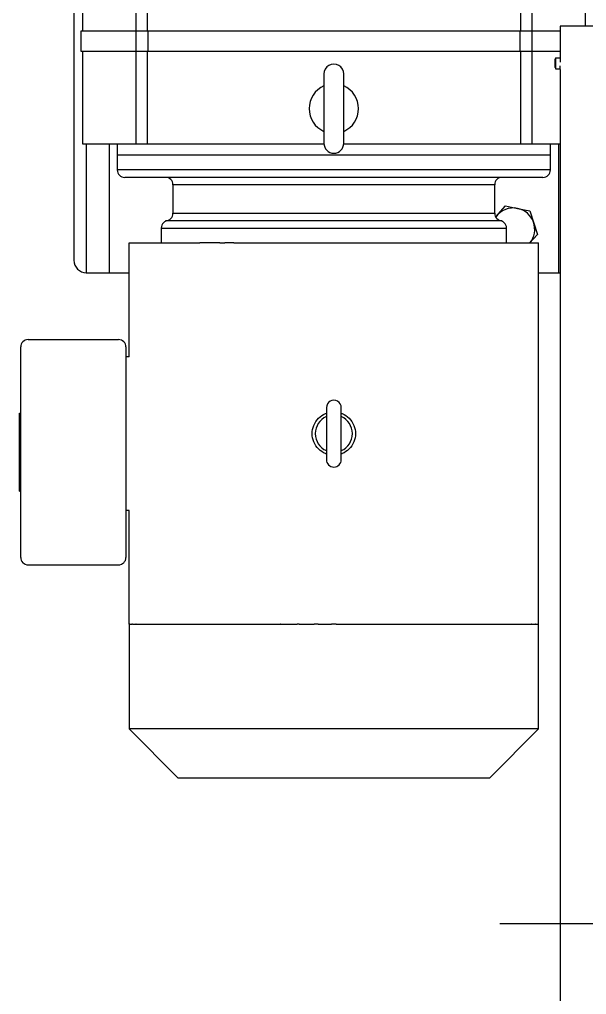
# Model space of a CAD drawing. Extents: x -681219 to -550379, y -242630 to -158199.
# Drawn here: x -603906 to -603448, y -229539 to -228752 of the extents above; entities that cross this region are included whole.
import ezdxf
from ezdxf.lldxf.tags import DXFTag

# ---------------------------------------------------------------- set-up
doc = ezdxf.new("R2010")
doc.units = 0
doc.header["$LTSCALE"] = 1000
doc.layers.get('0').update_dxf_attribs({"linetype": 'CONTINUOUS'})
doc.layers.add('center', color=253, linetype='CENTER2')
tags = doc.linetypes.add('CENTER2', pattern=[28.575, 19.05, -3.175, 3.175, -3.175]).pattern_tags.tags
tags[10:11] = [DXFTag(74, 4), DXFTag(75, 0), DXFTag(340, '0'), DXFTag(46, 0.0), DXFTag(50, 0.0), DXFTag(44, 0.0), DXFTag(45, 0.0)]
tags[8:9] = [DXFTag(74, 4), DXFTag(75, 0), DXFTag(340, '0'), DXFTag(46, 0.0), DXFTag(50, 0.0), DXFTag(44, 0.0), DXFTag(45, 0.0)]
tags[6:7] = [DXFTag(74, 4), DXFTag(75, 0), DXFTag(340, '0'), DXFTag(46, 0.0), DXFTag(50, 0.0), DXFTag(44, 0.0), DXFTag(45, 0.0)]
tags[4:5] = [DXFTag(74, 4), DXFTag(75, 0), DXFTag(340, '0'), DXFTag(46, 0.0), DXFTag(50, 0.0), DXFTag(44, 0.0), DXFTag(45, 0.0)]

# ---------------------------------------------------------------- blocks, each defined once
blk = doc.blocks.new('CYPJ15001B0001XY_A_CYPJ1000_V_1')
at = {"color": 0, "linetype": 'ByBlock', "lineweight": -2}
for p, q in [((296, 1343), (466, 1343)), ((349.45, 1344), (349.45, 1343)), ((349.45, 1344), (358.97, 1344)), ((358.97, 1344), (358.97, 1343)), ((358.97, 1344), (403.03, 1344)), ((403.03, 1344), (412.55, 1344)), ((403.03, 1344), (403.03, 1343)), ((412.55, 1344), (412.55, 1343)), ((290, 1337), (290, 1264)), ((472, 1337), (472, 1264)), ((956, 1300), (536, 1300)), ((630, 1293), (630, 1250)), ((705, 1293), (630, 1293)), ((721, 1294.5), (705, 1294.5)), ((705, 1294.5), (705, 1250)), ((721, 1250), (721, 1294.5)), ((736, 1293), (721, 1293)), ((630, 1290), (526, 1290)), ((526, 1290), (526, 1271.5)), ((630, 1271.5), (526, 1271.5)), ((526, 1271.5), (526, 1255.5)), ((609, 915), (609, 1265)), ((621, 1265), (609, 1265)), ((621, 915), (621, 1265)), ((630, 1265), (621, 1265)), ((157.5, 1255.5), (118, 1216)), ((157.5, 924.5), (157.5, 1255.5)), ((242, 1255.5), (157.5, 1255.5)), ((242, 1255.49), (242, 1255.5)), ((242, 1255.5), (334, 1255.5)), ((242, 1255.49), (242, 1255.01)), ((242, 1254.73), (242, 1255.01)), ((242, 1254.73), (242, 1253.13)), ((242, 1252.82), (242, 1253.13)), ((242, 1252.82), (242, 1119.68)), ((466, 1258), (296, 1258)), ((334, 1255.5), (334, 1258)), ((458, 1255.5), (458, 1258)), ((458, 1255.5), (550, 1255.5)), ((550, 1255.5), (550, 1255.01)), ((550, 1255.01), (550, 1253.13)), ((550, 1253.13), (550, 1249.89)), ((603, 921), (603, 1259)), ((242, 1249.76), (242, 1249.89)), ((550, 1249.89), (550, 1245.32)), ((550, 1245.32), (550, 1239.47)), ((630, 1250), (630, 1240.74)), ((705, 1250), (630, 1250)), ((705, 1250), (705, 1240.42)), ((721, 1250), (705, 1250)), ((721, 1240.42), (721, 1250)), ((736, 1250), (721, 1250)), ((550, 1239.47), (550, 1232.39)), ((630, 1240.74), (630, 1097.98)), ((705, 1240.74), (630, 1240.74)), ((705, 1240.42), (705, 939.58)), ((721, 1240.42), (705, 1240.42)), ((736, 1240.74), (721, 1240.74)), ((721, 939.58), (721, 1240.42)), ((550, 1232.39), (550, 1224.15)), ((562, 1229.5), (550, 1229.5)), ((562, 1229.5), (562, 950.5)), ((550, 1224.15), (550, 1198.15)), ((568, 954), (568, 1226)), ((118, 1216), (118, 964)), ((574, 1220), (574, 960)), ((597, 1220), (574, 1220)), ((597, 1103.46), (597, 1220)), ((550, 1182.14), (550, 1198.15)), ((550, 1182.14), (550, 1178.14)), ((550, 1170.93), (550, 1178.14)), ((550, 1170.93), (550, 1166.93)), ((550, 1166.93), (550, 955.85)), ((242, 1132.72), (242, 1133.21)), ((242, 1117.91), (242, 1119.68)), ((242, 1117.91), (242, 1105.9)), ((242, 1102.78), (242, 1105.9)), ((242, 1102.78), (242, 1092)), ((597, 960), (597, 1103.46)), ((417, 1096), (375, 1096)), ((686.5, 1098), (630.5, 1098)), ((242, 1088), (242, 1092)), ((242, 1088), (242, 927.18)), ((375, 1084), (417, 1084)), ((630, 1082.02), (630, 939.26)), ((630.5, 1082), (686.5, 1082)), ((118, 964), (157.5, 924.5)), ((550, 955.85), (550, 947.61)), ((571.12, 959.16), (579.97, 951.31)), ((574, 960), (597, 960)), ((550, 950.5), (562, 950.5)), ((550, 947.61), (550, 940.53)), ((579.97, 951.31), (577.96, 941.52)), ((550, 940.53), (550, 934.68)), ((577.96, 941.52), (575.95, 931.73)), ((630, 939.26), (630, 930)), ((705, 939.26), (630, 939.26)), ((705, 939.58), (705, 930)), ((721, 939.58), (705, 939.58)), ((721, 930), (721, 939.58)), ((736, 939.26), (721, 939.26)), ((242, 930.11), (242, 930.24)), ((556.98, 925.42), (549.76, 931.83)), ((550, 934.68), (550, 930.11)), ((550, 930.11), (550, 926.87)), ((575.95, 931.73), (556.98, 925.42)), ((630, 930), (630, 907)), ((705, 930), (630, 930)), ((705, 930), (705, 907)), ((721, 930), (705, 930)), ((721, 907), (721, 930)), ((736, 930), (721, 930)), ((157.5, 924.5), (242, 924.5)), ((242, 926.87), (242, 927.18)), ((242, 926.87), (242, 925.27)), ((242, 924.99), (242, 925.27)), ((242, 924.99), (242, 924.51)), ((242, 924.5), (242, 924.51)), ((242, 924.5), (550, 924.5)), ((526, 924.5), (526, 908.5)), ((550, 926.87), (550, 924.99)), ((550, 924.99), (550, 924.5)), ((609, 915), (621, 915)), ((621, 915), (630, 915)), ((690.02, 907), (-578, 907)), ((630, 908.5), (526, 908.5)), ((526, 908.5), (526, 907)), ((691.62, 911.29), (690.75, 910.79)), ((690.75, 910.79), (690.75, 907)), ((725, 907), (695.95, 907)), ((699.25, 910.79), (698.38, 911.29)), ((699.25, 907), (699.25, 910.79)), ((725, 853.86), (725, 907)), ((736, 887), (725, 887))]:
    blk.add_line(p, q, dxfattribs=at)
for centre, radius, start, end in [((296, 1337), 6, 90, 180), ((466, 1337), 6, 0, 90), ((536, 1290), 10, 90, 180), ((296, 1264), 6, 180, 270), ((466, 1264), 6, 270, 0), ((609, 1259), 6, 90, 180), ((562, 1223.5), 6, 0, 90), ((574, 1226), 6, 180, 270), ((597, 1226), 6, 270, 0), ((396, 1090), 15, 23.57503, 156.42497), ((658.5, 1090), 20, 23.57513, 156.42487), ((375, 1090), 6, 90, 270), ((417, 1090), 6, 270, 90), ((630.5, 1090), 8, 90, 270), ((686.5, 1090), 8, 270, 90), ((396, 1090), 15, 203.57503, 336.42497), ((658.5, 1090), 20, 203.57513, 336.42487), ((562, 956.5), 6, 270, 0), ((574, 954), 6, 90, 180), ((561, 945), 17.31, 348.39525, 54.91915), ((597, 954), 6, 0, 90), ((561, 945), 17.31, 230.54874, 348.39525), ((609, 921), 6, 180, 270)]:
    blk.add_arc(centre, radius, start, end, dxfattribs=at)
for centre, major_axis, start_param, end_param in [((695, 910.79), (4.25, 0), 0, 3.141593), ((695, 911.29), (3.38, 0), 0.019921, 3.121671)]:
    blk.add_ellipse(centre, major_axis=major_axis, ratio=0.0115, start_param=start_param, end_param=end_param, dxfattribs=at)
for points, knots in [([(379.58, 1096.04), (379.66, 1096.26), (379.74, 1096.48), (380.71, 1098.81), (382.01, 1100.75), (385.25, 1103.99), (387.19, 1105.29), (391.42, 1107.04), (393.71, 1107.5), (398.29, 1107.5), (400.58, 1107.04), (404.81, 1105.29), (406.75, 1103.99), (409.99, 1100.75), (411.29, 1098.81), (412.26, 1096.48), (412.34, 1096.26), (412.42, 1096.04)], [0.5561137, 0.5561137, 0.5561137, 0.5561137, 0.5625, 0.5625, 0.625, 0.625, 0.6875, 0.6875, 0.75, 0.75, 0.8125, 0.8125, 0.875, 0.875, 0.9375, 0.9375, 0.9438863, 0.9438863, 0.9438863, 0.9438863]), ([(412.42, 1083.96), (412.34, 1083.74), (412.26, 1083.52), (411.29, 1081.19), (409.99, 1079.25), (406.75, 1076.01), (404.81, 1074.71), (400.58, 1072.96), (398.29, 1072.5), (393.71, 1072.5), (391.42, 1072.96), (387.19, 1074.71), (385.25, 1076.01), (382.01, 1079.25), (380.71, 1081.19), (379.74, 1083.52), (379.66, 1083.74), (379.58, 1083.96)], [0.0561137, 0.0561137, 0.0561137, 0.0561137, 0.0625, 0.0625, 0.125, 0.125, 0.1875, 0.1875, 0.25, 0.25, 0.3125, 0.3125, 0.375, 0.375, 0.4375, 0.4375, 0.4438863, 0.4438863, 0.4438863, 0.4438863]), ([(690, 907), (690.04, 907), (690.36, 907), (691.43, 906.99), (692.21, 906.99), (693, 906.99)], [0.7580823, 0.7580823, 0.7580823, 0.7580823, 0.875, 0.875, 1, 1, 1, 1])]:
    blk.add_open_spline(points, degree=3, knots=knots, dxfattribs=at)
at = {"layer": 'center', "lineweight": -2, "ltscale": 15.723064}
blk.add_line((0, -964), (0, 956), dxfattribs=at)

msp = doc.modelspace()

# ---------------------------------------------------------------- block references
at = {"color": 4, "rotation": 89.99999999999999}
msp.add_blockref('CYPJ15001B0001XY_A_CYPJ1000_V_1', (-602561.7373, -229482.3646), dxfattribs=at)

doc.saveas('drawing.dxf')
